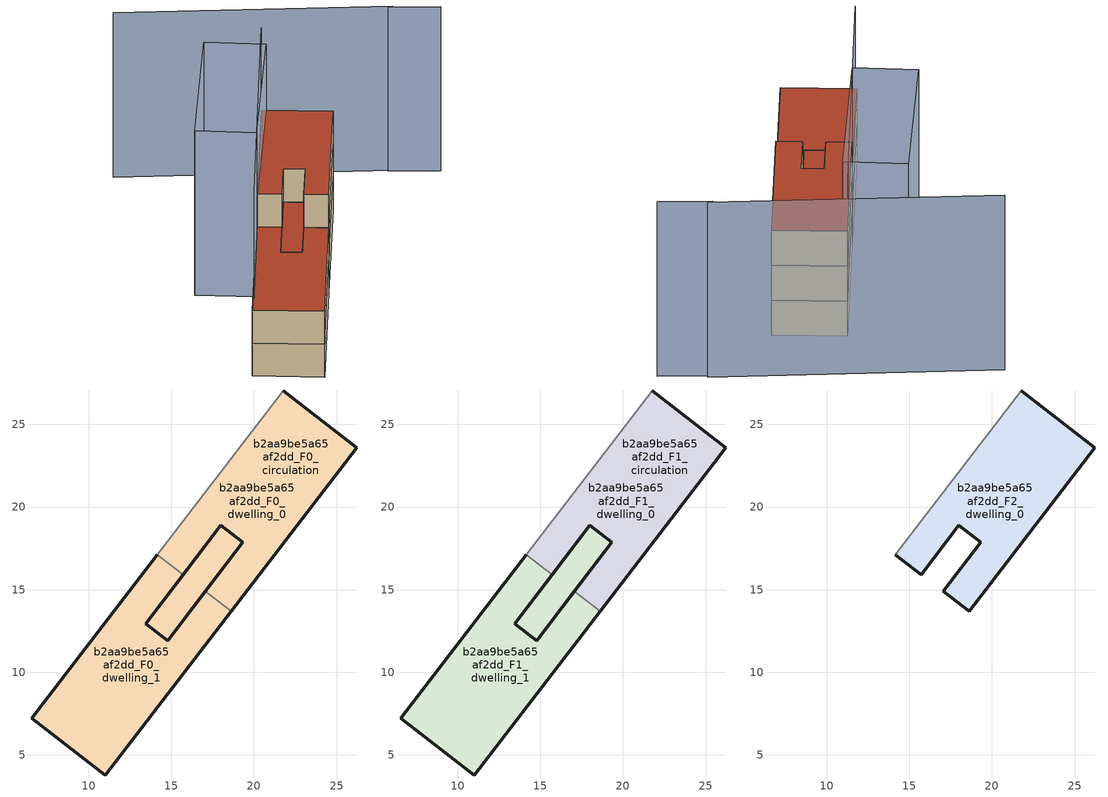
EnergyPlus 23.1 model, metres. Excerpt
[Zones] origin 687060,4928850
b2aa9be5a65af2dd_F0_dwelling_0
 floor ground (EU_floor_Construction): 19.33,17.86 17.05,14.89 14.77,11.91 13.43,12.94 15.71,15.92 18,18.89 z0; 26.22,23.6 18.61,13.69 17.05,14.89 19.33,17.86 18,18.89 15.71,15.92 14.15,17.11 21.76,27.03 z0
 wall outside (EU_wall_Construction): 15.71,15.92 18,18.89 19.33,17.86 17.05,14.89 / 18.61,13.69 26.22,23.6 21.76,27.03 z0:3
 wall adiabatic (EU_wall_Construction): 21.76,27.03 14.15,17.11 z0:3
 wall to b2aa9be5a65af2dd_F0_dwelling_1 (EU_wall_Construction): 14.15,17.11 15.71,15.92 / 17.05,14.89 18.61,13.69 z0:3
b2aa9be5a65af2dd_F0_dwelling_1
 floor ground (EU_floor_Construction): 17.05,14.89 18.61,13.69 11.01,3.78 6.55,7.2 14.15,17.11 15.71,15.92 13.43,12.94 14.77,11.91 z0; 19.33,17.86 17.05,14.89 14.77,11.91 13.43,12.94 18,18.89 z0
 wall outside (EU_wall_Construction): 17.05,14.89 14.77,11.91 13.43,12.94 15.71,15.92 / 14.15,17.11 6.55,7.2 11.01,3.78 18.61,13.69 z0:3
b2aa9be5a65af2dd_F0_circulation
 floor ground (EU_floor_Construction): 19.33,17.86 17.05,14.89 14.77,11.91 13.43,12.94 18,18.89 z0; 26.22,23.6 18.61,13.69 17.05,14.89 19.33,17.86 18,18.89 15.71,15.92 14.15,17.11 21.76,27.03 z0; 17.05,14.89 18.61,13.69 11.01,3.78 6.55,7.2 14.15,17.11 15.71,15.92 13.43,12.94 14.77,11.91 z0
 wall outside (EU_wall_Construction): 13.43,12.94 14.77,11.91 19.33,17.86 18,18.89 13.43,12.94 z0:3
b2aa9be5a65af2dd_F1_dwelling_0
 floor outside (EU_floor_Construction): 26.22,23.6 18.61,13.69 17.05,14.89 19.33,17.86 18,18.89 15.71,15.92 14.15,17.11 21.76,27.03 z3
 floor to b2aa9be5a65af2dd_F0_dwelling_0 (EU_floor_Construction): 19.33,17.86 17.05,14.89 14.77,11.91 13.43,12.94 15.71,15.92 18,18.89 z3
 wall outside (EU_wall_Construction): 15.71,15.92 18,18.89 19.33,17.86 17.05,14.89 / 18.61,13.69 26.22,23.6 21.76,27.03 z3:6
 wall adiabatic (EU_wall_Construction): 21.76,27.03 14.15,17.11 z3:6
 wall to b2aa9be5a65af2dd_F1_dwelling_1 (EU_wall_Construction): 14.15,17.11 15.71,15.92 / 17.05,14.89 18.61,13.69 z3:6
 roof outside (EU_floor_Construction): 17.05,14.89 19.33,17.86 18,18.89 15.71,15.92 13.43,12.94 14.77,11.91 z6
b2aa9be5a65af2dd_F1_dwelling_1
 floor to b2aa9be5a65af2dd_F0_dwelling_1 (EU_floor_Construction): 17.05,14.89 18.61,13.69 11.01,3.78 6.55,7.2 14.15,17.11 15.71,15.92 13.43,12.94 14.77,11.91 z3; 19.33,17.86 17.05,14.89 14.77,11.91 13.43,12.94 18,18.89 z3
 wall outside (EU_wall_Construction): 17.05,14.89 14.77,11.91 13.43,12.94 15.71,15.92 / 14.15,17.11 6.55,7.2 11.01,3.78 18.61,13.69 z3:6
 roof outside (EU_roof_Construction): 19.33,17.86 18,18.89 13.43,12.94 14.77,11.91 17.05,14.89 z6; 11.01,3.78 18.61,13.69 17.05,14.89 14.77,11.91 13.43,12.94 15.71,15.92 14.15,17.11 6.55,7.2 z6
b2aa9be5a65af2dd_F1_circulation
 floor outside (EU_floor_Construction): 19.33,17.86 17.05,14.89 14.77,11.91 13.43,12.94 18,18.89 z3; 17.05,14.89 18.61,13.69 11.01,3.78 6.55,7.2 14.15,17.11 15.71,15.92 13.43,12.94 14.77,11.91 z3
 floor to b2aa9be5a65af2dd_F0_circulation (EU_floor_Construction): 26.22,23.6 18.61,13.69 17.05,14.89 19.33,17.86 18,18.89 15.71,15.92 14.15,17.11 21.76,27.03 z3
 wall outside (EU_wall_Construction): 13.43,12.94 14.77,11.91 19.33,17.86 18,18.89 13.43,12.94 z3:6
 roof outside (EU_roof_Construction): 17.05,14.89 19.33,17.86 18,18.89 13.43,12.94 14.77,11.91 z6; 18.61,13.69 26.22,23.6 21.76,27.03 14.15,17.11 15.71,15.92 18,18.89 19.33,17.86 17.05,14.89 z6; 11.01,3.78 18.61,13.69 17.05,14.89 14.77,11.91 13.43,12.94 15.71,15.92 14.15,17.11 6.55,7.2 z6
b2aa9be5a65af2dd_F2_dwelling_0
 floor to b2aa9be5a65af2dd_F1_dwelling_0 (EU_floor_Construction): 26.22,23.6 18.61,13.69 17.05,14.89 19.33,17.86 18,18.89 15.71,15.92 14.15,17.11 21.76,27.03 z6
 wall outside (EU_wall_Construction): 14.15,17.11 15.71,15.92 18,18.89 19.33,17.86 17.05,14.89 18.61,13.69 26.22,23.6 21.76,27.03 z6:9
 wall adiabatic (EU_wall_Construction): 21.76,27.03 14.15,17.11 z6:9
 roof outside (EU_roof_Construction): 18.61,13.69 26.22,23.6 21.76,27.03 14.15,17.11 15.71,15.92 18,18.89 19.33,17.86 17.05,14.89 z9
shading: 23.25,29.05 8.5,9.64 / 36.4,23.4 33.05,25.75 / 33.43,25.66 15.23,37.62 / 13.77,16.57 10,19.63 / 10,19.63 18.33,29.9 / 18.33,29.9 22.1,26.84 / 22.1,26.84 13.77,16.57 z0:15
[Building]
EU S2 Campaign: North Axis=0; Terrain=City; Solar Distribution=FullExterior
[Site:Location]
Bologna: Latitude=44.5; Longitude=11.25; Time Zone=1; Elevation=37
[SizingPeriod:WeatherFileDays]
AnnualSizingPeriod: Begin Month=1; Begin Day of Month=1; End Month=12; End Day of Month=31; Day of Week for Start Day=Monday; Use Weather File Daylight Saving Period=No; Use Weather File Rain and Snow Indicators=No
[MATERIAL]
EU_InternalMass_Material: Roughness=MediumRough; Thickness=0.1; Conductivity=1; Density=1800; Specific Heat=900; Thermal Absorptance=0.9; Solar Absorptance=0.7; Visible Absorptance=0.7
[MATERIAL:NOMASS] Roughness=MediumRough; Thermal Absorptance=0.9; Solar Absorptance=0.7; Visible Absorptance=0.7
Name | Thermal Resistance
EU_wall_NoMass | 0.937881
EU_roof_NoMass | 0.548572
EU_floor_NoMass | 0.71348
[CONSTRUCTION]
EU_wall_Construction: EU_wall_NoMass
EU_roof_Construction: EU_roof_NoMass
EU_floor_Construction: EU_floor_NoMass
EU_InternalMass_Construction: EU_InternalMass_Material
[ZONE] Type=1; Multiplier=1; Ceiling Height=autocalculate; Floor Area=autocalculate; Part of Total Floor Area=Yes
Name | Volume
b2aa9be5a65af2dd_F0_dwelling_0 | 229.748
b2aa9be5a65af2dd_F1_dwelling_0; b2aa9be5a65af2dd_F0_dwelling_1; b2aa9be5a65af2dd_F1_dwelling_1 | 229.749
b2aa9be5a65af2dd_F2_dwelling_0 | 191.81
b2aa9be5a65af2dd_F0_circulation; b2aa9be5a65af2dd_F1_circulation | 421.558
[INTERNALMASS] Construction=EU_InternalMass_Construction
Name | Zone or ZoneList | Surface Area
b2aa9be5a65af2dd_F0_dwelling_0_EU_InternalMass | b2aa9be5a65af2dd_F0_dwelling_0 | 63.9363
b2aa9be5a65af2dd_F0_dwelling_1_EU_InternalMass | b2aa9be5a65af2dd_F0_dwelling_1 | 63.9363
b2aa9be5a65af2dd_F1_dwelling_0_EU_InternalMass | b2aa9be5a65af2dd_F1_dwelling_0 | 63.9363
b2aa9be5a65af2dd_F1_dwelling_1_EU_InternalMass | b2aa9be5a65af2dd_F1_dwelling_1 | 63.9363
b2aa9be5a65af2dd_F2_dwelling_0_EU_InternalMass | b2aa9be5a65af2dd_F2_dwelling_0 | 140.29
[OTHEREQUIPMENT] Fuel Type=Electricity; Design Level Calculation Method=Watts/Area; Power per Zone Floor Area=1; Fraction Latent=0; Fraction Radiant=0; Fraction Lost=0; Carbon Dioxide Generation Rate=0; EndUse Subcategory=EU_Step8_InternalGains
Name | Zone or ZoneList or Space or SpaceList | Schedule
EU_Step8_InternalGain_b2aa9be5a65af2dd_F0_dwelling_0_f000 | b2aa9be5a65af2dd_F0_dwelling_0 | EU_Step8_GainSchedule_b2aa9be5a65af2dd_F0_dwelling_0_f000
EU_Step8_InternalGain_b2aa9be5a65af2dd_F0_dwelling_1_f000 | b2aa9be5a65af2dd_F0_dwelling_1 | EU_Step8_GainSchedule_b2aa9be5a65af2dd_F0_dwelling_1_f000
EU_Step8_InternalGain_b2aa9be5a65af2dd_F1_dwelling_0_f000 | b2aa9be5a65af2dd_F1_dwelling_0 | EU_Step8_GainSchedule_b2aa9be5a65af2dd_F1_dwelling_0_f000
EU_Step8_InternalGain_b2aa9be5a65af2dd_F1_dwelling_1_f000 | b2aa9be5a65af2dd_F1_dwelling_1 | EU_Step8_GainSchedule_b2aa9be5a65af2dd_F1_dwelling_1_f000
EU_Step8_InternalGain_b2aa9be5a65af2dd_F2_dwelling_0_f000 | b2aa9be5a65af2dd_F2_dwelling_0 | EU_Step8_GainSchedule_b2aa9be5a65af2dd_F2_dwelling_0_f000
[ZONEINFILTRATION:DESIGNFLOWRATE] Schedule=EU_AlwaysOn; Design Flow Rate Calculation Method=Flow/Area; Flow Rate per Floor Area=0.0005; Constant Term Coefficient=1; Temperature Term Coefficient=0; Velocity Term Coefficient=0; Velocity Squared Term Coefficient=0
Name | Zone or ZoneList or Space or SpaceList
EU_Circulation_Infiltration_b2aa9be5a65af2dd_F0_circulation | b2aa9be5a65af2dd_F0_circulation
EU_Circulation_Infiltration_b2aa9be5a65af2dd_F1_circulation | b2aa9be5a65af2dd_F1_circulation
[ZONEVENTILATION:DESIGNFLOWRATE] Schedule=EU_AlwaysOn; Design Flow Rate Calculation Method=AirChanges/Hour; Air Changes per Hour=0.687892; Ventilation Type=Natural; Fan Pressure Rise=0; Fan Total Efficiency=1; Constant Term Coefficient=1; Temperature Term Coefficient=0; Velocity Term Coefficient=0; Velocity Squared Term Coefficient=0; Minimum Indoor Temperature=-100; Maximum Indoor Temperature=100; Delta Temperature=-100; Minimum Outdoor Temperature=-100; Maximum Outdoor Temperature=100; Maximum Wind Speed=40
Name | Zone or ZoneList or Space or SpaceList
EU_ConstantAir_b2aa9be5a65af2dd_F0_dwelling_0 | b2aa9be5a65af2dd_F0_dwelling_0
EU_ConstantAir_b2aa9be5a65af2dd_F0_dwelling_1 | b2aa9be5a65af2dd_F0_dwelling_1
EU_ConstantAir_b2aa9be5a65af2dd_F1_dwelling_0 | b2aa9be5a65af2dd_F1_dwelling_0
EU_ConstantAir_b2aa9be5a65af2dd_F1_dwelling_1 | b2aa9be5a65af2dd_F1_dwelling_1
EU_ConstantAir_b2aa9be5a65af2dd_F2_dwelling_0 | b2aa9be5a65af2dd_F2_dwelling_0
[HVACTEMPLATE:THERMOSTAT] Constant Heating Setpoint=20; Constant Cooling Setpoint=50
EU_HeatOnly_b2aa9be5a65af2dd_F0_dwelling_0; EU_HeatOnly_b2aa9be5a65af2dd_F0_dwelling_1; EU_HeatOnly_b2aa9be5a65af2dd_F1_dwelling_0; EU_HeatOnly_b2aa9be5a65af2dd_F1_dwelling_1; EU_HeatOnly_b2aa9be5a65af2dd_F2_dwelling_0
[HVACTEMPLATE:ZONE:IDEALLOADSAIRSYSTEM] System Availability Schedule=EU_AlwaysOn; Maximum Heating Supply Air Temperature=50; Minimum Cooling Supply Air Temperature=13; Maximum Heating Supply Air Humidity Ratio=0.0156; Minimum Cooling Supply Air Humidity Ratio=0.0077; Heating Limit=NoLimit; Cooling Limit=NoLimit; Heating Availability Schedule=EU_AlwaysOn; Cooling Availability Schedule=EU_CoolingOff; Dehumidification Control Type=ConstantSensibleHeatRatio; Cooling Sensible Heat Ratio=0.7; Dehumidification Setpoint=60; Humidification Control Type=None; Humidification Setpoint=30; Outdoor Air Method=None; Outdoor Air Flow Rate per Person=0.00944; Outdoor Air Flow Rate per Zone Floor Area=0; Outdoor Air Flow Rate per Zone=0; Demand Controlled Ventilation Type=None; Outdoor Air Economizer Type=NoEconomizer; Heat Recovery Type=None; Sensible Heat Recovery Effectiveness=0.7; Latent Heat Recovery Effectiveness=0.65
Name | Template Thermostat
b2aa9be5a65af2dd_F0_dwelling_0 | EU_HeatOnly_b2aa9be5a65af2dd_F0_dwelling_0
b2aa9be5a65af2dd_F0_dwelling_1 | EU_HeatOnly_b2aa9be5a65af2dd_F0_dwelling_1
b2aa9be5a65af2dd_F1_dwelling_0 | EU_HeatOnly_b2aa9be5a65af2dd_F1_dwelling_0
b2aa9be5a65af2dd_F1_dwelling_1 | EU_HeatOnly_b2aa9be5a65af2dd_F1_dwelling_1
b2aa9be5a65af2dd_F2_dwelling_0 | EU_HeatOnly_b2aa9be5a65af2dd_F2_dwelling_0
[SIZING:ZONE] Zone Cooling Design Supply Air Temperature Input Method=SupplyAirTemperature; Zone Cooling Design Supply Air Temperature=13; Zone Heating Design Supply Air Temperature Input Method=SupplyAirTemperature; Zone Heating Design Supply Air Temperature=50; Zone Cooling Design Supply Air Humidity Ratio=0.008; Zone Heating Design Supply Air Humidity Ratio=0.008; Cooling Design Air Flow Method=DesignDay; Cooling Design Air Flow Rate=0; Cooling Minimum Air Flow per Zone Floor Area=0.000762; Cooling Minimum Air Flow=0; Cooling Minimum Air Flow Fraction=0.2; Heating Design Air Flow Method=DesignDay; Heating Design Air Flow Rate=0; Heating Maximum Air Flow per Zone Floor Area=0.002032; Heating Maximum Air Flow=0.141576; Heating Maximum Air Flow Fraction=0.3; Account for Dedicated Outdoor Air System=No; Dedicated Outdoor Air System Control Strategy=NeutralSupplyAir; Dedicated Outdoor Air Low Setpoint Temperature for Design=autosize; Dedicated Outdoor Air High Setpoint Temperature for Design=autosize; Zone Load Sizing Method=Sensible Load Only No Latent Load; Zone Latent Cooling Design Supply Air Humidity Ratio Input Method=HumidityRatioDifference; Zone Cooling Design Supply Air Humidity Ratio Difference=0.005; Zone Latent Heating Design Supply Air Humidity Ratio Input Method=HumidityRatioDifference; Zone Humidification Design Supply Air Humidity Ratio Difference=0.005
b2aa9be5a65af2dd_F0_dwelling_0; b2aa9be5a65af2dd_F0_dwelling_1; b2aa9be5a65af2dd_F1_dwelling_0; b2aa9be5a65af2dd_F1_dwelling_1; b2aa9be5a65af2dd_F2_dwelling_0
[SCHEDULE:CONSTANT]
Name | Hourly Value
EU_AlwaysOn | 1
EU_CoolingOff | 0
[SCHEDULE:FILE] Column Number=1; Rows to Skip at Top=0; Number of Hours of Data=8760; Column Separator=Comma; Interpolate to Timestep=No; Minutes per Item=60; Adjust Schedule for Daylight Savings=Yes
Name | File
EU_Step8_GainSchedule_b2aa9be5a65af2dd_F0_dwelling_0_f000 | ../../schedules/b2aa9be5a65af2dd/b2aa9be5a65af2dd_F0_dwelling_0_f000_gain.csv
EU_Step8_GainSchedule_b2aa9be5a65af2dd_F0_dwelling_1_f000 | ../../schedules/b2aa9be5a65af2dd/b2aa9be5a65af2dd_F0_dwelling_1_f000_gain.csv
EU_Step8_GainSchedule_b2aa9be5a65af2dd_F1_dwelling_0_f000 | ../../schedules/b2aa9be5a65af2dd/b2aa9be5a65af2dd_F1_dwelling_0_f000_gain.csv
EU_Step8_GainSchedule_b2aa9be5a65af2dd_F1_dwelling_1_f000 | ../../schedules/b2aa9be5a65af2dd/b2aa9be5a65af2dd_F1_dwelling_1_f000_gain.csv
EU_Step8_GainSchedule_b2aa9be5a65af2dd_F2_dwelling_0_f000 | ../../schedules/b2aa9be5a65af2dd/b2aa9be5a65af2dd_F2_dwelling_0_f000_gain.csv
